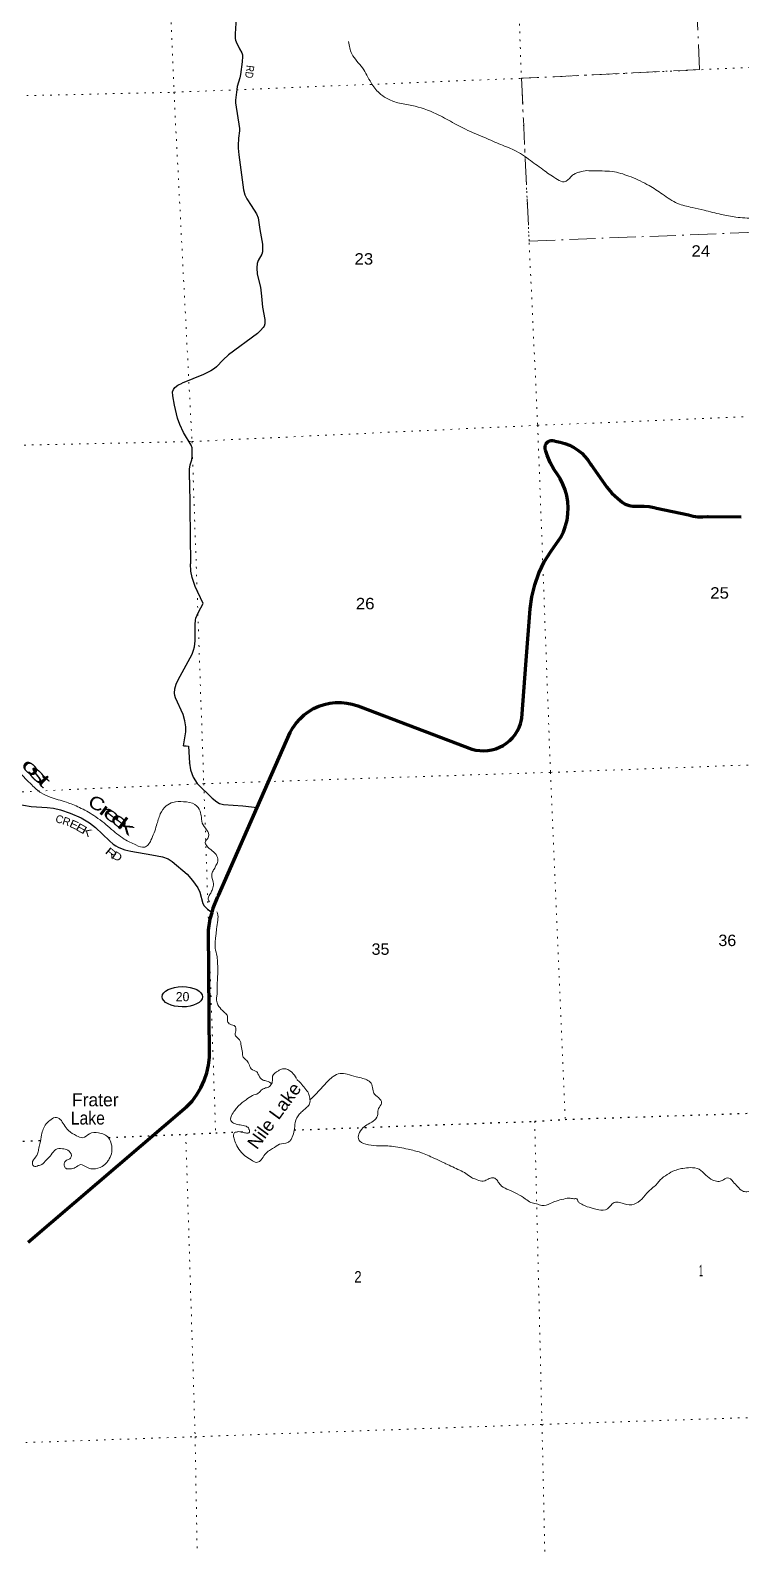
# Model space of a CAD drawing. Header units: feet. Extents: x 727543 to 978287, y 379550 to 572970.
# Drawn here: x 856891 to 867758, y 435364 to 458553 of the extents above; entities that cross this region are included whole.
import ezdxf
from ezdxf.enums import TextEntityAlignment as Align

# ---------------------------------------------------------------- set-up
doc = ezdxf.new("R2010")
doc.units = ezdxf.units.FT
doc.header["$LTSCALE"] = 80
doc.linetypes.add('DOT_DASHED', pattern=[7.7, 5, -1.2, 0.3, -1.2])
doc.linetypes.add('DOTTED', pattern=[1.5, 0.3, -1.2])
for name, color, linetype, lineweight in [('17', 7, 'Continuous', 25), ('23', 7, 'Continuous', 70), ('29', 7, 'Continuous', 25), ('39', 7, 'Continuous', 13), ('44', 7, 'DOT_DASHED', 13), ('6', 7, 'DOTTED', 25), ('7', 7, 'DOTTED', 13)]:
    doc.layers.add(name, color=color, linetype=linetype, lineweight=lineweight)
doc.layers.add('30', color=7, linetype='Continuous')
doc.layers.add('41', color=7, linetype='Continuous')

msp = doc.modelspace()

# ---------------------------------------------------------------- linework, layer by layer
at = {"layer": '17'}
msp.add_ellipse((859217.06, 443763.78), major_axis=(309.24, -1), ratio=0.500121, dxfattribs=at)
at = {"layer": '23'}
for points in [[(865079.26, 450967.83), (865102.52, 451058.76), (865116.15, 451151.63), (865120, 451245.41), (865114.02, 451339.08), (865098.28, 451431.61), (865072.96, 451521.99), (865038.33, 451609.23), (864994.77, 451692.37), (864965.41, 451738.62), (864899.31, 451836.56), (864843.81, 451940.88), (864799.52, 452050.42), (864780.05, 452112.73), (864774.83, 452122.73), (864770.69, 452133.21), (864767.67, 452144.07), (864765.8, 452155.19), (864765.1, 452166.45), (864765.58, 452177.71), (864767.23, 452188.86), (864770.05, 452199.78), (864773.98, 452210.35), (864779, 452220.44), (864785.05, 452229.96), (864792.06, 452238.79), (864799.96, 452246.84), (864808.65, 452254.02), (864818.05, 452260.25), (864828.04, 452265.47), (864838.53, 452269.61), (864849.39, 452272.63), (864860.51, 452274.5), (864871.76, 452275.2), (864883.03, 452274.72), (864894.18, 452273.07), (864905.1, 452270.25), (864915.66, 452266.32), (864922.33, 452263.15), (864996.51, 452251.13), (865069.03, 452231.43), (865139.09, 452204.25), (865205.93, 452169.9), (865268.81, 452128.75), (865327.04, 452081.26), (865379.99, 452027.94), (865427.08, 451969.37), (865467.79, 451906.2), (865468.76, 451904.5), (865639.32, 451661.44), (865708.85, 451561.37), (865788.47, 451469.12), (865877.29, 451385.7), (865942.83, 451334.21), (865967.38, 451316.64), (865993.64, 451301.72), (866021.31, 451289.64), (866050.09, 451280.51), (866079.67, 451274.44), (866109.73, 451271.5), (866133.91, 451271.42), (866283.29, 451272.45), (866359.18, 451265.48), (866433.93, 451250.61), (866471.72, 451239.92), (866958.4, 451136.69), (867030.12, 451119.37), (867103.25, 451109.64), (867177, 451107.61), (867250.56, 451113.3), (867259.69, 451114.55), (867763.78, 451108.49)], [(860362.87, 446662.06), (860866.9, 447805.34), (860909.47, 447881.11), (860959.72, 447952.02), (861017.12, 448017.29), (861081.02, 448076.2), (861150.73, 448128.11), (861225.48, 448172.45), (861304.46, 448208.73), (861386.8, 448236.56), (861471.59, 448255.63), (861557.91, 448265.73), (861644.82, 448266.75), (861731.36, 448258.69), (861816.58, 448241.62), (861899.55, 448215.73), (861940.99, 448199.1), (863646.14, 447554.91), (863706.15, 447539.37), (863767.45, 447530.19), (863829.38, 447527.47), (863891.26, 447531.23), (863952.4, 447541.44), (864012.14, 447557.99), (864069.82, 447580.69), (864124.81, 447609.3), (864176.52, 447643.5), (864224.36, 447682.91), (864267.82, 447727.11), (864306.43, 447775.61), (864339.75, 447827.88), (864367.43, 447883.35), (864389.15, 447941.41), (864404.69, 448001.42), (864409.67, 448029.22), (864476.34, 448911.65), (864538.9, 449699.01), (864564.28, 449885.91), (864609.06, 450069.14), (864672.75, 450246.68), (864754.64, 450416.59), (864853.85, 450577), (864901.12, 450642.04), (865004.97, 450795.72), (865046.63, 450879.83), (865079.26, 450967.83)], [(859671.45, 445050.87), (859690.75, 445121.13), (859753.88, 445282.55), (859769.25, 445315.54), (860362.87, 446662.06)], [(856855.91, 440006.04), (859284.41, 442086.51), (859282.56, 442078.39), (859365.29, 442168.24), (859438.17, 442266.24), (859500.41, 442371.33), (859551.32, 442482.34), (859590.35, 442598.07), (859617.07, 442717.25), (859631.19, 442838.56), (859632.3, 442858.84), (859616.66, 444782.98), (859644.84, 444954), (859671.45, 445050.87)]]:
    msp.add_lwpolyline(points, dxfattribs=at)
at = {"layer": '29'}
msp.add_line((859325.71, 451672.01), (859342.02, 450387.11), dxfattribs=at)
for points in [[(859900.86, 459546.68), (859904.87, 459522.49), (859910.25, 459496.18), (859929.37, 459445.96), (859937.14, 459419.65), (859946.1, 459333.56), (860027.37, 458809.84), (860036.93, 458704.62), (860036.92, 458660.37), (860024.98, 458498.96), (860026.17, 458429.6), (860030.95, 458399.71), (860039.32, 458376.99), (860091.9, 458266.99)], [(860091.9, 458266.99), (860124.76, 458206.01), (860134.92, 458174.91), (860134.92, 458152.19), (860129.54, 458072.09), (860105.64, 457875.99), (860096.08, 457825.75), (860057.84, 457694.23), (860048.28, 457646.41), (860028.57, 457484.99), (860029.16, 457440.75), (860089.52, 457050.95), (860091.3, 457015.08), (860076.96, 456900.29), (860072.18, 456790.29), (860073.38, 456747.24), (860081.74, 456646.8), (860153.45, 456111.12)], [(860153.45, 456111.12), (860171.4, 456033.41), (860201.27, 455976.01), (860268.19, 455870.79), (860349.46, 455746.43), (860376.95, 455681.87), (860402.05, 455502.51), (860443.88, 455280.11), (860445.07, 455210.76), (860441.49, 455162.93), (860430.73, 455124.67), (860378.15, 455029.01), (860359.02, 454985.96), (860354.25, 454916.62), (860363.8, 454823.35), (860411.61, 454622.47), (860425.95, 454483.77), (860445.07, 454316.37), (860478.53, 454125.05), (860479.74, 454062.89), (860467.79, 454027.02), (860454.63, 454005.48), (860410.42, 453957.66), (860368.58, 453914.61), (859924.01, 453584.59), (859842.74, 453508.07), (859737.57, 453402.85), (859706.51, 453376.54), (859651.54, 453340.67), (859541.58, 453283.28), (859216.52, 453154.14)], [(859325.71, 451672.01), (859326.47, 451838.88), (859334.83, 451905.87), (859363.51, 451980), (859369.5, 452030.2), (859364.72, 452164.12), (859352.76, 452204.79), (859235.65, 452398.48), (859178.28, 452522.85), (859144.82, 452618.49), (859097.02, 452814.58), (859071.91, 452960.47), (859068.33, 453020.25), (859079.08, 453056.13), (859101.8, 453087.21), (859149.6, 453120.68), (859216.52, 453154.14)], [(859235.69, 447602.3), (859270.3, 447816.52), (859270.29, 447893.05), (859253.56, 447986.31), (859227.28, 448084.36), (859112.55, 448337.86), (859104.17, 448376.11), (859097, 448407.2), (859102.99, 448476.56), (859123.3, 448545.9), (859150.79, 448615.26), (859365.91, 449007.46), (859389.8, 449064.85), (859401.75, 449119.85), (859413.71, 449208.34), (859413.71, 449461.83), (859417.29, 449524), (859424.46, 449555.09), (859466.3, 449648.36), (859533.22, 449782.28), (859413.71, 450040.56), (859367.1, 450179.25), (859346.79, 450274.92), (859342.02, 450387.11)], [(859235.69, 447602.3), (859273.87, 447601.29), (859312.47, 447599.83), (859323.92, 447337.36), (859323.83, 447341.4)], [(859323.92, 447337.36), (859340.8, 447235.4), (859383.82, 447125.4), (859441.19, 447024.96), (859673.04, 446802.55), (859744.74, 446745.16), (859787.77, 446718.85), (859845.73, 446703.37)], [(856668.57, 446714.08), (856902.81, 446675.81), (857151.39, 446661.47), (857244.05, 446649.49), (857352.17, 446623.2), (857500.36, 446575.37)], [(859845.73, 446703.37), (860142.93, 446683.17), (860362.87, 446662.06)], [(857500.36, 446575.37), (857668.31, 446501.22), (857798.58, 446427.08), (857890.6, 446355.34), (858100.94, 446147.29), (858159.5, 446097.06), (858198.45, 446073.26), (858234.79, 446054.02), (858298.09, 446024.83), (858336.37, 446013.36), (858428.4, 445989.45), (858748.69, 445936.84), (858911.22, 445903.36), (858998.46, 445872.26), (859059.42, 445834.01), (859288.88, 445637.91), (859372.53, 445542.25), (859453.8, 445429.85), (859484.87, 445362.89), (859532.68, 445190.71), (859551.8, 445154.83), (859599.6, 445102.22), (859671.45, 445050.87)]]:
    msp.add_lwpolyline(points, dxfattribs=at)
at = {"layer": '39'}
for points in [[(865404.55, 456405.53), (865294.35, 456384.23), (865266.42, 456376.01), (865213.83, 456353.14), (865162.19, 456311.67), (865058.78, 456234.79), (864955.06, 456271.07), (864758.54, 456402.45), (864541.26, 456561.7), (864293.74, 456718.31), (864057.52, 456816.55), (863813.02, 456924.72), (863668.44, 456984.42), (863348.19, 457143.59), (863101.22, 457273.94), (862729.11, 457401.74), (862514.24, 457443.83), (862339.18, 457513.01), (862228.5, 457593.6), (862104.17, 457748.69), (861974.32, 457976.41), (861808.34, 458193.29), (861760.08, 458380.23)], [(875015.06, 456998.65), (875006.87, 456995.58), (874850.16, 456958.03), (874722.77, 456967.55), (874552.78, 456986.31), (874341.36, 457056.77), (874182.29, 457134.35), (873996.27, 457245.74), (873877.68, 457318.09), (873822.57, 457347.28), (873738.91, 457390.03), (873631.16, 457426.22), (873544.76, 457406.27), (873493.49, 457346.62), (873427.19, 457232.11), (873393.07, 457124.31), (873365.89, 457071.21), (873318.45, 457021.74), (873148.4, 456945.52), (872891, 456895.81), (872574.23, 456885.31), (872202.68, 456887.83), (871883.44, 456899.5), (871686.73, 456941.96), (871468.13, 457066.83), (871319.56, 457124.42), (871129.48, 457138.73), (871045.84, 457082.46), (870986.54, 457020.63), (870937.29, 456961.02), (870888.25, 456891.31), (870804.44, 456843.12), (870768.74, 456812.08), (870689.42, 456741.75), (870562.13, 456648.22), (870440.07, 456496.19), (870327.24, 456386.78), (870114.58, 456222.8), (869920.93, 456115.79), (869667.39, 456074.24), (869563.41, 456025.63), (869446.99, 455893.93), (869257.38, 455787), (868921.02, 455747.8), (868785.84, 455743.02), (868541.44, 455748.13), (868281.89, 455704.44), (868102.44, 455692.69), (867959.32, 455681.69), (867684.48, 455694.27), (867461.57, 455734.18), (867197.71, 455801.54)], [(867197.71, 455801.54), (867015.17, 455842.27), (866793.86, 455902.42), (866562.78, 456045.22), (866358.19, 456176.44), (866080.9, 456308.19), (865826.93, 456385.86), (865527.79, 456401.98), (865404.55, 456405.53)], [(859630.56, 445214.63), (859612.63, 445273.95), (859622.14, 445302.44), (859651.45, 445349.51), (859676.49, 445408.63), (859692.99, 445489.8), (859665.95, 445626.66), (859686.86, 445689.73), (859704.44, 445718.38), (859731.58, 445773.5), (859760.56, 445836.73), (859746.84, 445915.26), (859674.46, 445998.66), (859588.04, 446077.73), (859566.86, 446125.79), (859609.89, 446193.36), (859605.84, 446292.3), (859533.04, 446395.89), (859508.48, 446510.58), (859488.41, 446603.12), (859409.56, 446706.6), (859235.09, 446747.49), (859069.72, 446738.05), (858971.87, 446685.54), (858879.55, 446560.38), (858822.57, 446385.43), (858736.36, 446159.36), (858693.42, 446087.76), (858641.61, 446054.37), (858507.71, 446085.99), (858328.2, 446175.28), (858108.61, 446348.63), (857862.45, 446537.6), (857641.87, 446660.41), (857442.35, 446741.21), (857194.44, 446819), (857057.85, 446882.9), (856914.01, 447005.26), (856714.14, 447201.24), (856558.19, 447323.34), (856383.26, 447386.46), (856178.93, 447406.54), (855969.49, 447380.03), (855704.14, 447324.1), (855552.73, 447323.03), (855475.92, 447327.52), (855385.47, 447342.11)], [(860587.71, 442428.36), (860508.05, 442473.21), (860451.21, 442488.22), (860385.09, 442561.64), (860357.78, 442613.62), (860272.02, 442660.37), (860234.08, 442738.41), (860188.39, 442800.12), (860149.21, 442839.74), (860135.65, 442910.19), (860115.33, 443014.85), (860093.28, 443105.34), (860031.49, 443164.7), (860033.95, 443241.54), (860022.33, 443316.08), (859949.09, 443342.87), (859909.71, 443392.59), (859908.22, 443465.31), (859866.73, 443519.02), (859813.18, 443570.47), (859750.6, 443668.21), (859741.87, 443754.26), (859749.13, 443809.9), (859750.33, 443927.2), (859758.8, 444114.66), (859756.44, 444268.51), (859748.06, 444381.5), (859721.23, 444508.26), (859731.37, 444702.47), (859739.43, 444801.65), (859758.93, 444933.4), (859754.72, 445040.42), (859744.61, 445063.22)], [(860967.85, 442498.76), (861029.64, 442439.4), (861089.75, 442363.84), (861147.87, 442286.21), (861165.51, 442213.82), (861163.26, 442126.88), (861121.96, 442073.5), (861062.49, 442019.75), (861011.02, 441970.2), (860945.02, 441841.54), (860929.38, 441717.95), (860899.17, 441616.29), (860873.89, 441569.3), (860828.18, 441534.01), (860705.57, 441507.26), (860597.91, 441440.4), (860532.15, 441398.64), (860464.94, 441328.56), (860407.95, 441252.63), (860351.9, 441229.25), (860268.32, 441267.96), (860174.16, 441330.71), (860120.61, 441382.16), (860049.88, 441483.77), (860013.66, 441575.99), (860000.14, 441644.42), (860013.44, 441685.11), (860043.58, 441691.79), (860064.1, 441697.66), (860095.93, 441698.92), (860136.46, 441691.66), (860197.34, 441676.74), (860243.51, 441689.8), (860238.56, 441734.16), (860234.31, 441744.18), (860191.14, 441781.69), (860101.89, 441802.1), (860018.69, 441822.63), (859957.15, 441869.87), (859981.35, 441969.39), (860030.39, 442039.09), (860077.67, 442096.64), (860192.89, 442187.91), (860288.48, 442252.5), (860376.61, 442286.64), (860439.99, 442346.53), (860506.09, 442372.13), (860534.18, 442380.79), (860562.02, 442401.57), (860593.1, 442460.8), (860597.33, 442549.8), (860686.49, 442632.46), (860732.45, 442655.62), (860800.98, 442661.06), (860862.15, 442632), (860894.98, 442606.4), (860963.49, 442514.84)], [(861172.07, 442189.71), (861225.56, 442239.3), (861318.38, 442340.21), (861399.38, 442426.74), (861526.18, 442544.51), (861630.25, 442589.07), (861737.5, 442577.12), (861873.59, 442537.46), (861977.01, 442515.32), (862056.42, 442482.59), (862114.22, 442421.12), (862134.41, 442322.52), (862170.05, 442258.58), (862215.2, 442223.12), (862265.46, 442135.24), (862218.64, 442055.47), (862206.3, 441968.32), (862159.69, 441878.46), (862062.05, 441815.84), (861980.51, 441755.57), (861915.82, 441661.29), (861915.54, 441576.41), (862023.91, 441509.92), (862187.96, 441484.98), (862416.26, 441477.51), (862669.61, 441430.14), (862862.41, 441381.54), (863072.23, 441290.84), (863194.52, 441234.73), (863247.54, 441209.55), (863459.58, 441108.79), (863553.45, 441060.19), (863641.56, 440997.32), (863706.72, 440970.36), (863796.1, 440943.89), (863842.44, 440948.88), (863912.41, 440982.64), (863980.86, 440992.12), (864009.4, 440978.56), (864050.8, 440928.88), (864100.53, 440867.25), (864212.81, 440806.9), (864339.22, 440746.84), (864468.02, 440668.63), (864545.79, 440617.68), (864633.07, 440595.21), (864718.37, 440570.68), (864844.98, 440599.54), (864935.05, 440637.75), (865053.54, 440668.46), (865152.18, 440682.6), (865223.02, 440673.94), (865239.08, 440678.31), (865263.75, 440656.58), (865274.47, 440626.49), (865309.32, 440600.93), (865380.78, 440561.97), (865502.66, 440526.07), (865585.9, 440503.52), (865720.87, 440518.4), (865821.88, 440613.41), (865908.66, 440615.19), (865977.74, 440594.37), (866129.26, 440589.38), (866244.74, 440668.52), (866351.31, 440787.91), (866480.17, 440903.7), (866527.44, 440961.25), (866634.76, 441044.27), (866750.61, 441105.24), (866790.72, 441118.18), (866875.11, 441138.09), (866985.94, 441148.44), (867121.74, 441122.92), (867224.52, 441034.08), (867331.08, 440957.44), (867410.2, 440938.85), (867476.55, 440952.33), (867556.45, 440994.38), (867642.49, 440933.49), (867712.73, 440856.11), (867784.69, 440792.91), (867853.6, 440780.17), (867891.78, 440789.04), (867977.69, 440833.23), (867998.89, 440882.16), (868080.1, 440958.59), (868149.95, 440998.41), (868206.37, 441003.6), (868285.04, 441007.23), (868296.39, 441036.69), (868299.93, 441040.24), (868308.49, 441045.2)], [(857016.52, 441425.9), (857038.91, 441515.27), (857064.39, 441651.19), (857088.84, 441738.58), (857133.64, 441818.3), (857191.13, 441870), (857268.92, 441916.04), (857348.25, 441887.35), (857406.54, 441801.65), (857476.95, 441716.19), (857597.72, 441635.8), (857693.19, 441607.44), (857794.91, 441668.12), (857933.92, 441683.08), (858088.96, 441605.41), (858129.21, 441513.28), (858137.8, 441390.18), (858097.61, 441282.26), (858064.34, 441231.06), (857990.96, 441166.92), (857852.41, 441129.74), (857777.41, 441144.37), (857657.26, 441194.46), (857579.47, 441148.42), (857497.05, 441130.57), (857432.27, 441139.35), (857409.19, 441181.31), (857420.18, 441236.1), (857457.9, 441267.18), (857505.8, 441294.43), (857519.1, 441335.12), (857466.98, 441414.89), (857381.72, 441437.4), (857280.98, 441427.26), (857211.97, 441347.04), (857134.92, 441264.63), (857067.63, 441198.59), (857013.51, 441179.3), (856943, 441171.8), (856924.01, 441211.83), (856974.41, 441313.9), (857001.75, 441358.91), (857016.52, 441425.9)]]:
    msp.add_spline(points, degree=3, dxfattribs=at)
at = {"layer": '44'}
msp.add_lwpolyline([(866943.68, 462029.25), (867130.68, 457950.99), (864404.4, 457817.86), (864521.88, 455327.85), (869820.4, 455532.57), (869909.89, 452722.64), (870152.61, 447394.7), (875474.81, 447584.16), (875697.18, 442263.9), (880105.58, 442414.5), (880367.5, 437822.53), (880568.05, 432483.62)], dxfattribs=at)
at = {"layer": '6'}
msp.add_line((860118.06, 441695.42), (860249.6, 441700.17), dxfattribs=at)
for points in [[(860930.38, 441724.78), (864607.13, 441857.68), (865072.91, 441887.4), (869610.51, 442038.62), (870384.82, 442086.76), (874767.23, 442224.71), (875697.18, 442263.9), (880105.58, 442414.5), (881087.63, 442472.94), (882300.44, 442537.16)], [(853631.7, 441411.18), (854381.23, 441450.92), (857052.25, 441563.96)], [(858087.69, 441607.79), (859268.99, 441657.79), (859726.82, 441681.28), (860034.75, 441692.41)]]:
    msp.add_lwpolyline(points, dxfattribs=at)
at = {"layer": '7'}
for points in [[(863658.56, 476338.8), (863759.85, 473859.96), (863973.29, 468482.93), (864204.8, 463209.33), (864404.4, 457817.86), (864652.8, 452508.23), (864848.73, 447197.53), (865072.91, 441887.4)], [(858305.49, 476130.43), (858395.43, 473661.55), (858631.03, 468286.99), (858865.05, 462989.19), (859088.75, 457604.28), (859364.09, 452260.85), (859544.35, 447024.59), (859726.82, 441681.28)], [(853012.74, 457473.87), (853716.7, 457482.51), (859088.75, 457604.28), (864404.4, 457817.86), (869741.38, 458074.32), (875033.53, 458253.06), (879378.9, 458422.18), (879398.65, 458422.85)], [(853219.58, 452106.29), (853917.28, 452141.59), (859364.09, 452260.85), (864652.8, 452508.23), (869909.89, 452722.64), (875262.32, 452914.74), (878455.76, 453042.57), (878460.2, 453042.8)], [(853425.81, 446754.35), (854130.35, 446782.73), (859544.35, 447024.59), (864848.73, 447197.53), (870152.61, 447394.7), (875474.81, 447584.16), (879733.62, 447743.84), (879889.88, 447762.42)], [(864607.13, 441857.68), (864718.56, 437220.2), (864838.26, 431885.71), (864858.21, 430319.2)], [(859268.99, 441657.79), (859412.5, 437031.07), (859505.34, 431726.34), (859560.6, 430113.12)], [(854541.53, 436862.92), (859412.5, 437031.07), (864718.56, 437220.2), (869865.56, 437387.9), (875063.58, 437627.37), (880250.85, 437856.27), (884288.64, 437946.37)]]:
    msp.add_lwpolyline(points, dxfattribs=at)

# ---------------------------------------------------------------- texts
at = {"layer": '17'}
msp.add_text('20', height=140, dxfattribs=at).set_placement((859220.51, 443695.47), align=Align.CENTER)
at = {"layer": '30'}
for s, rotation, width, p in [('RD', 263.051, 0.85, (860187.74, 457925.11)), ('E', 336.179, 1.2, (857537.4, 446343.44)), ('E', 330.355, 1.35, (857636.91, 446288.96)), ('K', 330.355, 1.3, (857728.06, 446237.1)), ('R', 320.314, 1.5, (858090.61, 445914.82)), ('D', 330.245, 1.25, (858191.02, 445859.64))]:
    msp.add_text(s, height=120, rotation=rotation, dxfattribs=dict(at, width=width)).set_placement(p, align=Align.CENTER)
for s, p in [('C', (857319.16, 446423.69)), ('R', (857427.06, 446388.87))]:
    msp.add_text(s, height=120, rotation=342.112, dxfattribs=at).set_placement(p, align=Align.CENTER)
at = {"layer": '41'}
for s, rotation, width, p in [('o', 319.057, 1.85, (856838.71, 447200.21)), ('s', 315.559, 2.35, (856939.79, 447095.42)), ('t', 316.701, 1.95, (857036.81, 446997.77)), ('C', 334.42, 1.25, (857864.1, 446632.28)), ('r', 322.785, 1.9, (857988.56, 446534.24)), ('e', 322.19, 1.75, (858085.88, 446466.63)), ('e', 321.785, 1.75, (858200.68, 446382.59)), ('k', 323.326, 1.9, (858303.46, 446295.11))]:
    msp.add_text(s, height=200, rotation=rotation, dxfattribs=dict(at, width=width)).set_placement(p, align=Align.CENTER)
msp.add_text('Frater', height=200, dxfattribs=at).set_placement((857528.39, 442086.98))
at = {"layer": '41', "width": 1.05}
msp.add_text('Nile Lake', height=200, rotation=53.782, dxfattribs=at).set_placement((860356.82, 441413.11))
at = {"layer": '41', "width": 0.9}
msp.add_text('Lake', height=200, dxfattribs=at).set_placement((857510.46, 441807.79))
at = {"layer": '7'}
for s, width, p in [('24', 1.1, (867004.97, 455088.44)), ('23', 1.1, (861850.5, 454967.4)), ('26', 1.1, (861870.61, 449692.81)), ('25', 1.1, (867292.29, 449856.01)), ('35', 1.05, (862111.89, 444405.26)), ('36', 1.05, (867417.1, 444539.08)), ('1', 0.4, (867120.45, 439487.48)), ('2', 0.85, (861848.53, 439390.97))]:
    msp.add_text(s, height=175, dxfattribs=dict(at, width=width)).set_placement(p)

doc.saveas('drawing.dxf')
